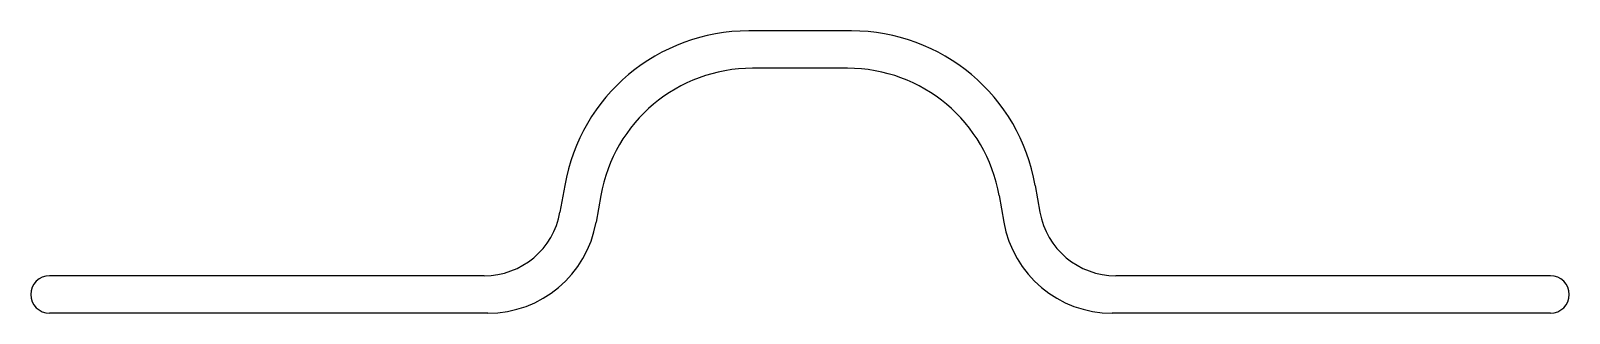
# Model space of a CAD drawing. Header units: metres. Extents: x -6.4 to 63.6, y 0 to 12.8.
import ezdxf

# ---------------------------------------------------------------- set-up
doc = ezdxf.new("R2010")
doc.units = ezdxf.units.M

msp = doc.modelspace()

# ---------------------------------------------------------------- linework, layer by layer
for p, q in [((30.894, 12.827), (26.223, 12.827)), ((30.894, 12.827), (30.894, 12.827)), ((30.726, 11.127), (26.391, 11.127)), ((30.726, 11.127), (30.726, 11.127)), ((17.852, 5.804), (17.638, 4.592)), ((17.852, 5.804), (17.852, 5.804)), ((39.265, 5.804), (39.478, 4.592)), ((39.265, 5.804), (39.265, 5.804)), ((19.497, 5.343), (19.283, 4.131)), ((19.497, 5.343), (19.497, 5.343)), ((37.619, 5.343), (37.833, 4.132)), ((37.619, 5.343), (37.619, 5.343)), ((17.638, 4.592), (17.638, 4.592)), ((39.478, 4.592), (39.478, 4.592)), ((19.283, 4.131), (19.283, 4.131)), ((37.833, 4.132), (37.833, 4.132)), ((14.191, 1.7), (-5.592, 1.7)), ((-5.592, 1.7), (-5.592, 1.7)), ((62.708, 1.7), (42.925, 1.7)), ((42.925, 1.7), (42.925, 1.7)), ((62.708, 1.7), (62.708, 1.7)), ((14.359, 0), (-5.592, 0)), ((-5.592, 0), (-5.592, 0)), ((14.359, 0), (14.359, 0)), ((62.708, 0), (42.757, 0)), ((42.757, 0), (42.757, 0)), ((62.708, 0), (62.708, 0))]:
    msp.add_line(p, q)
for centre, radius, start, end in [((26.223, 4.327), 8.5, 90, 169.99525), ((30.894, 4.327), 8.5, 10.00267, 90.00001), ((26.391, 4.127), 7, 90, 169.99525), ((30.726, 4.127), 7, 10.00267, 90), ((14.191, 5.2), 3.5, 270, 349.99525), ((42.925, 5.2), 3.5, -169.99734, -90), ((14.359, 5), 5, 270, 349.99525), ((42.757, 5), 5, -169.99734, -90), ((-5.592, 0.85), 0.85, 90, 270), ((62.708, 0.85), 0.85, 270, 90)]:
    msp.add_arc(centre, radius, start, end)

doc.saveas('drawing.dxf')
